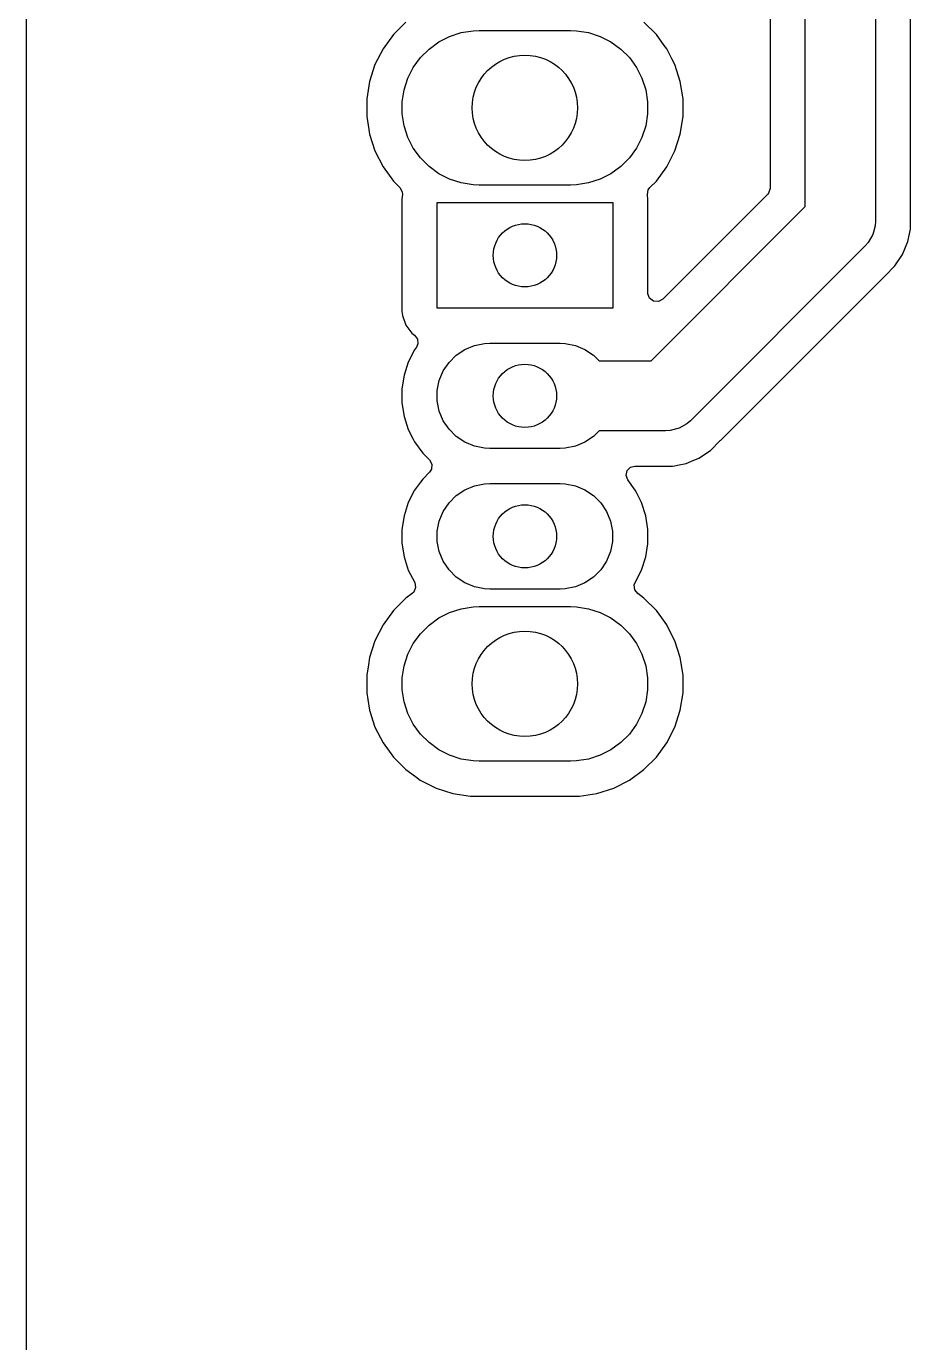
# Model space of a CAD drawing. Extents: x 4.41 to 8.11, y -5.15 to -2.23.
# Drawn here: x 4.414 to 4.91, y -4.168 to -3.43 of the extents above; entities that cross this region are included whole.
import ezdxf

# ---------------------------------------------------------------- set-up
doc = ezdxf.new("R2010")
doc.units = 0
doc.header["$MEASUREMENT"] = 0
doc.layers.add('BLACK', color=7, linetype='CONTINUOUS')

msp = doc.modelspace()

# ---------------------------------------------------------------- linework, layer by layer
at = {"layer": 'BLACK', "linetype": 'CONTINUOUS'}
for p, q in [((4.83104, -2.65561), (4.83104, -3.52076)), ((4.85075, -3.53094), (4.85075, -2.65949)), ((4.89012, -2.66764), (4.89012, -3.53909)), ((4.41439, -3.47063), (4.41439, -2.8279)), ((4.90982, -3.54297), (4.90982, -3.22449)), ((4.62706, -3.42753), (4.62005, -3.43454)), ((4.76735, -3.43454), (4.76034, -3.42753)), ((4.62005, -3.43454), (4.61422, -3.44257)), ((4.62005, -3.43454), (4.62005, -3.43454)), ((4.64548, -3.43867), (4.65154, -3.43558)), ((4.65154, -3.43558), (4.658, -3.43348)), ((4.658, -3.43348), (4.66471, -3.43242)), ((4.66471, -3.43242), (4.66811, -3.43228)), ((4.66811, -3.43228), (4.71929, -3.43228)), ((4.71929, -3.43228), (4.72269, -3.43242)), ((4.72269, -3.43242), (4.7294, -3.43348)), ((4.7294, -3.43348), (4.73586, -3.43558)), ((4.73586, -3.43558), (4.74192, -3.43867)), ((4.77176, -3.44061), (4.76735, -3.43454)), ((4.76735, -3.43454), (4.76735, -3.43454)), ((4.61422, -3.44257), (4.60971, -3.4514)), ((4.63518, -3.44746), (4.63998, -3.44266)), ((4.63998, -3.44266), (4.64548, -3.43867)), ((4.74192, -3.43867), (4.74742, -3.44266)), ((4.74742, -3.44266), (4.75222, -3.44746)), ((4.77318, -3.44257), (4.77176, -3.44061)), ((4.77602, -3.44814), (4.77318, -3.44257)), ((4.60971, -3.4514), (4.60665, -3.46084)), ((4.63118, -3.45296), (4.63518, -3.44746)), ((4.75222, -3.44746), (4.75622, -3.45296)), ((4.77769, -3.4514), (4.77602, -3.44814)), ((4.78075, -3.46084), (4.77769, -3.4514)), ((4.77769, -3.4514), (4.77769, -3.4514)), ((4.77769, -3.4514), (4.77769, -3.4514)), ((4.626, -3.46548), (4.6281, -3.45902)), ((4.6281, -3.45902), (4.63118, -3.45296)), ((4.75622, -3.45296), (4.7593, -3.45902)), ((4.7593, -3.45902), (4.7614, -3.46548)), ((4.60587, -3.46575), (4.6051, -3.47063)), ((4.60665, -3.46084), (4.60587, -3.46575)), ((4.62494, -3.47219), (4.626, -3.46548)), ((4.7614, -3.46548), (4.76246, -3.47219)), ((4.7823, -3.47063), (4.78075, -3.46084)), ((4.41439, -4.06701), (4.41439, -3.47063)), ((4.6051, -3.47063), (4.6051, -3.48055)), ((4.62494, -3.47899), (4.62494, -3.47219)), ((4.76246, -3.47219), (4.76246, -3.47899)), ((4.7823, -3.48055), (4.7823, -3.47063)), ((4.6051, -3.48055), (4.60625, -3.4878)), ((4.626, -3.4857), (4.62494, -3.47899)), ((4.76246, -3.47899), (4.7614, -3.4857)), ((4.78075, -3.49035), (4.7823, -3.48055)), ((4.60625, -3.4878), (4.60665, -3.49035)), ((4.6281, -3.49216), (4.626, -3.4857)), ((4.7614, -3.4857), (4.7593, -3.49216)), ((4.60665, -3.49035), (4.60971, -3.49978)), ((4.63118, -3.49822), (4.6281, -3.49216)), ((4.7593, -3.49216), (4.75622, -3.49822)), ((4.77769, -3.49978), (4.78075, -3.49035)), ((4.60971, -3.49978), (4.61422, -3.50862)), ((4.63518, -3.50372), (4.63118, -3.49822)), ((4.63998, -3.50852), (4.63518, -3.50372)), ((4.75222, -3.50372), (4.74742, -3.50852)), ((4.75622, -3.49822), (4.75222, -3.50372)), ((4.77318, -3.50862), (4.77769, -3.49978)), ((4.61422, -3.50862), (4.62005, -3.51664)), ((4.64548, -3.51252), (4.63998, -3.50852)), ((4.74742, -3.50852), (4.74192, -3.51252)), ((4.76735, -3.51664), (4.77318, -3.50862)), ((4.62005, -3.51664), (4.62005, -3.51664)), ((4.62005, -3.51664), (4.62366, -3.52026)), ((4.65154, -3.5156), (4.64548, -3.51252)), ((4.658, -3.5177), (4.65154, -3.5156)), ((4.66471, -3.51876), (4.658, -3.5177)), ((4.66811, -3.5189), (4.66471, -3.51876)), ((4.72269, -3.51876), (4.71929, -3.5189)), ((4.7294, -3.5177), (4.72269, -3.51876)), ((4.73586, -3.5156), (4.7294, -3.5177)), ((4.74192, -3.51252), (4.73586, -3.5156)), ((4.76374, -3.52026), (4.76735, -3.51664)), ((4.62366, -3.52026), (4.62498, -3.52267)), ((4.62507, -3.52423), (4.62478, -3.52685)), ((4.62498, -3.52267), (4.62507, -3.52423)), ((4.71929, -3.5189), (4.66811, -3.5189)), ((4.76234, -3.52423), (4.76282, -3.52152)), ((4.76237, -3.52451), (4.76234, -3.52423)), ((4.76262, -3.52686), (4.76237, -3.52451)), ((4.76237, -3.52451), (4.76237, -3.52451)), ((4.76282, -3.52152), (4.76374, -3.52026)), ((4.82961, -3.52421), (4.77095, -3.58287)), ((4.83027, -3.5234), (4.82961, -3.52421)), ((4.83104, -3.52076), (4.83027, -3.5234)), ((4.62478, -3.52685), (4.62478, -3.52686)), ((4.62478, -3.52686), (4.62478, -3.58968)), ((4.64449, -3.5878), (4.64449, -3.52874)), ((4.64449, -3.52874), (4.74291, -3.52874)), ((4.74291, -3.52874), (4.74291, -3.5878)), ((4.76262, -3.57942), (4.76262, -3.52686)), ((4.76437, -3.61732), (4.85075, -3.53094)), ((4.89012, -3.53909), (4.88995, -3.54166)), ((4.88862, -3.54663), (4.88605, -3.55108)), ((4.88899, -3.54526), (4.88862, -3.54663)), ((4.88995, -3.54166), (4.88899, -3.54526)), ((4.88995, -3.54166), (4.88995, -3.54166)), ((4.90831, -3.55058), (4.90969, -3.54366)), ((4.90969, -3.54366), (4.90982, -3.54297)), ((4.88435, -3.55301), (4.78644, -3.65093)), ((4.88605, -3.55108), (4.88435, -3.55301)), ((4.88605, -3.55108), (4.88605, -3.55108)), ((4.90534, -3.55775), (4.90831, -3.55058)), ((4.90103, -3.5642), (4.90534, -3.55775)), ((4.80339, -3.66184), (4.89554, -3.56969)), ((4.89554, -3.56969), (4.90103, -3.5642)), ((4.89554, -3.56969), (4.89554, -3.56969)), ((4.76263, -3.57977), (4.76262, -3.57942)), ((4.76359, -3.58234), (4.76263, -3.57977)), ((4.76579, -3.58399), (4.76359, -3.58234)), ((4.76854, -3.58419), (4.76579, -3.58399)), ((4.77095, -3.58287), (4.76854, -3.58419)), ((4.62478, -3.58968), (4.62478, -3.58968)), ((4.62478, -3.58968), (4.62504, -3.59203)), ((4.62504, -3.59203), (4.62702, -3.59734)), ((4.74291, -3.5878), (4.64449, -3.5878)), ((4.62702, -3.59734), (4.62702, -3.59734)), ((4.62702, -3.59734), (4.63041, -3.60187)), ((4.63041, -3.60187), (4.63041, -3.60187)), ((4.63041, -3.60187), (4.63041, -3.60187)), ((4.63041, -3.60187), (4.63192, -3.603)), ((4.63192, -3.603), (4.63357, -3.6052)), ((4.63357, -3.6052), (4.63376, -3.60795)), ((4.63191, -3.6112), (4.62839, -3.61811)), ((4.63294, -3.60978), (4.63191, -3.6112)), ((4.63376, -3.60795), (4.63294, -3.60978)), ((4.65119, -3.61828), (4.65528, -3.61418)), ((4.65528, -3.61418), (4.6601, -3.61097)), ((4.6601, -3.61097), (4.66544, -3.60875)), ((4.66544, -3.60875), (4.67112, -3.60762)), ((4.67112, -3.60762), (4.67402, -3.60748)), ((4.67402, -3.60748), (4.71339, -3.60748)), ((4.71339, -3.60748), (4.71628, -3.60762)), ((4.71628, -3.60762), (4.72196, -3.60875)), ((4.72196, -3.60875), (4.72731, -3.61097)), ((4.72731, -3.61097), (4.73212, -3.61418)), ((4.73212, -3.61418), (4.73526, -3.61732)), ((4.62839, -3.61811), (4.626, -3.62548)), ((4.64797, -3.62309), (4.65119, -3.61828)), ((4.73526, -3.61732), (4.76437, -3.61732)), ((4.626, -3.62548), (4.62478, -3.63313)), ((4.64463, -3.63411), (4.64576, -3.62844)), ((4.64576, -3.62844), (4.64797, -3.62309)), ((4.62478, -3.63313), (4.62478, -3.64088)), ((4.64463, -3.6399), (4.64463, -3.63411)), ((4.62478, -3.64088), (4.626, -3.64854)), ((4.64576, -3.64558), (4.64463, -3.6399)), ((4.626, -3.64854), (4.62839, -3.65591)), ((4.64797, -3.65093), (4.64576, -3.64558)), ((4.65119, -3.65574), (4.64797, -3.65093)), ((4.78644, -3.65093), (4.7845, -3.65262)), ((4.62839, -3.65591), (4.6311, -3.66122)), ((4.65528, -3.65983), (4.65119, -3.65574)), ((4.73526, -3.65669), (4.73212, -3.65983)), ((4.77252, -3.65669), (4.73526, -3.65669)), ((4.77509, -3.65652), (4.77252, -3.65669)), ((4.78005, -3.65519), (4.77509, -3.65652)), ((4.77509, -3.65652), (4.77509, -3.65652)), ((4.7845, -3.65263), (4.78005, -3.65519)), ((4.7845, -3.65262), (4.7845, -3.65263)), ((4.6311, -3.66122), (4.63191, -3.66281)), ((4.63191, -3.66281), (4.63646, -3.66908)), ((4.6601, -3.66305), (4.65528, -3.65983)), ((4.66544, -3.66526), (4.6601, -3.66305)), ((4.67112, -3.66639), (4.66544, -3.66526)), ((4.72196, -3.66526), (4.71628, -3.66639)), ((4.72731, -3.66305), (4.72196, -3.66526)), ((4.73212, -3.65983), (4.72731, -3.66305)), ((4.79763, -3.6676), (4.80312, -3.66212)), ((4.80312, -3.66212), (4.80339, -3.66184)), ((4.80312, -3.66212), (4.80312, -3.66212)), ((4.80339, -3.66184), (4.80339, -3.66184)), ((4.63646, -3.66908), (4.63646, -3.66908)), ((4.63646, -3.66908), (4.64031, -3.67293)), ((4.64031, -3.67293), (4.64163, -3.67534)), ((4.67402, -3.66654), (4.67112, -3.66639)), ((4.71339, -3.66654), (4.67402, -3.66654)), ((4.71628, -3.66639), (4.71339, -3.66654)), ((4.78401, -3.67488), (4.78701, -3.67364)), ((4.78701, -3.67364), (4.79118, -3.67191)), ((4.79118, -3.67191), (4.79763, -3.6676)), ((4.64031, -3.67983), (4.63646, -3.68368)), ((4.64143, -3.67808), (4.64031, -3.67983)), ((4.64163, -3.67534), (4.64143, -3.67808)), ((4.75036, -3.68156), (4.75098, -3.67888)), ((4.75098, -3.67888), (4.75295, -3.67696)), ((4.75295, -3.67696), (4.75523, -3.6764)), ((4.75523, -3.6764), (4.7764, -3.6764)), ((4.7764, -3.6764), (4.77752, -3.67617)), ((4.77752, -3.67617), (4.7802, -3.67564)), ((4.7802, -3.67564), (4.78401, -3.67488)), ((4.63518, -3.68544), (4.63191, -3.68994)), ((4.63646, -3.68368), (4.63518, -3.68544)), ((4.63646, -3.68368), (4.63646, -3.68368)), ((4.63646, -3.68368), (4.63646, -3.68368)), ((4.6601, -3.68971), (4.66544, -3.68749)), ((4.66544, -3.68749), (4.67112, -3.68636)), ((4.67112, -3.68636), (4.67402, -3.68622)), ((4.67402, -3.68622), (4.71339, -3.68622)), ((4.71339, -3.68622), (4.71628, -3.68636)), ((4.71628, -3.68636), (4.72196, -3.68749)), ((4.72196, -3.68749), (4.72731, -3.68971)), ((4.75128, -3.68415), (4.75036, -3.68156)), ((4.75549, -3.68994), (4.75128, -3.68415)), ((4.63191, -3.68994), (4.62839, -3.69685)), ((4.65119, -3.69702), (4.65528, -3.69292)), ((4.65528, -3.69292), (4.6601, -3.68971)), ((4.72731, -3.68971), (4.73212, -3.69292)), ((4.73212, -3.69292), (4.73621, -3.69702)), ((4.75617, -3.69127), (4.75549, -3.68994)), ((4.75901, -3.69685), (4.75617, -3.69127)), ((4.62839, -3.69685), (4.626, -3.70422)), ((4.64576, -3.70718), (4.64797, -3.70183)), ((4.64797, -3.70183), (4.65119, -3.69702)), ((4.73621, -3.69702), (4.73943, -3.70183)), ((4.73943, -3.70183), (4.74164, -3.70718)), ((4.76141, -3.70422), (4.75901, -3.69685)), ((4.626, -3.70422), (4.62478, -3.71187)), ((4.64463, -3.71285), (4.64576, -3.70718)), ((4.74164, -3.70718), (4.74277, -3.71285)), ((4.76262, -3.71187), (4.76141, -3.70422)), ((4.62478, -3.71187), (4.62478, -3.71962)), ((4.64463, -3.71864), (4.64463, -3.71285)), ((4.74277, -3.71285), (4.74277, -3.71864)), ((4.76262, -3.71962), (4.76262, -3.71187)), ((4.62478, -3.71962), (4.626, -3.72728)), ((4.64576, -3.72432), (4.64463, -3.71864)), ((4.64797, -3.72967), (4.64576, -3.72432)), ((4.74164, -3.72432), (4.73943, -3.72967)), ((4.74277, -3.71864), (4.74164, -3.72432)), ((4.76141, -3.72728), (4.76257, -3.71993)), ((4.76257, -3.71993), (4.76262, -3.71962)), ((4.626, -3.72728), (4.62839, -3.73465)), ((4.65119, -3.73448), (4.64797, -3.72967)), ((4.73943, -3.72967), (4.73621, -3.73448)), ((4.75901, -3.73465), (4.76141, -3.72728)), ((4.62839, -3.73465), (4.63198, -3.7417)), ((4.65528, -3.73857), (4.65119, -3.73448)), ((4.6601, -3.74179), (4.65528, -3.73857)), ((4.73212, -3.73857), (4.72731, -3.74179)), ((4.73621, -3.73448), (4.73212, -3.73857)), ((4.75549, -3.74155), (4.75901, -3.73465)), ((4.63146, -3.74695), (4.6305, -3.74786)), ((4.63249, -3.7444), (4.63146, -3.74695)), ((4.63198, -3.7417), (4.63249, -3.7444)), ((4.66544, -3.744), (4.6601, -3.74179)), ((4.67112, -3.74513), (4.66544, -3.744)), ((4.67402, -3.74528), (4.67112, -3.74513)), ((4.71339, -3.74528), (4.67402, -3.74528)), ((4.71628, -3.74513), (4.71339, -3.74528)), ((4.72196, -3.744), (4.71628, -3.74513)), ((4.72731, -3.74179), (4.72196, -3.744)), ((4.75498, -3.74294), (4.75542, -3.7417)), ((4.75522, -3.74568), (4.75498, -3.74294)), ((4.7569, -3.74786), (4.75522, -3.74568)), ((4.75542, -3.7417), (4.75549, -3.74155)), ((4.75549, -3.74155), (4.75549, -3.74155)), ((4.62706, -3.75036), (4.62005, -3.75738)), ((4.6305, -3.74786), (4.62706, -3.75036)), ((4.62706, -3.75036), (4.62706, -3.75036)), ((4.76034, -3.75036), (4.7569, -3.74786)), ((4.76735, -3.75738), (4.76034, -3.75036)), ((4.76034, -3.75036), (4.76034, -3.75036)), ((4.62005, -3.75738), (4.61422, -3.7654)), ((4.62005, -3.75738), (4.62005, -3.75738)), ((4.63998, -3.76549), (4.64548, -3.7615)), ((4.64548, -3.7615), (4.65154, -3.75841)), ((4.65154, -3.75841), (4.658, -3.75631)), ((4.658, -3.75631), (4.66471, -3.75525)), ((4.66471, -3.75525), (4.66811, -3.75512)), ((4.66811, -3.75512), (4.71929, -3.75512)), ((4.71929, -3.75512), (4.72269, -3.75525)), ((4.72269, -3.75525), (4.7294, -3.75631)), ((4.7294, -3.75631), (4.73586, -3.75841)), ((4.73586, -3.75841), (4.74192, -3.7615)), ((4.74192, -3.7615), (4.74742, -3.76549)), ((4.77035, -3.7615), (4.76735, -3.75738)), ((4.76735, -3.75738), (4.76735, -3.75738)), ((4.77318, -3.7654), (4.77035, -3.7615)), ((4.61422, -3.7654), (4.60971, -3.77424)), ((4.63518, -3.7703), (4.63998, -3.76549)), ((4.74742, -3.76549), (4.75222, -3.7703)), ((4.77383, -3.76667), (4.77318, -3.7654)), ((4.77769, -3.77424), (4.77383, -3.76667)), ((4.60971, -3.77424), (4.60665, -3.78367)), ((4.6281, -3.78185), (4.63118, -3.7758)), ((4.63118, -3.7758), (4.63518, -3.7703)), ((4.75222, -3.7703), (4.75622, -3.7758)), ((4.75622, -3.7758), (4.7593, -3.78185)), ((4.78075, -3.78367), (4.77769, -3.77424)), ((4.77769, -3.77424), (4.77769, -3.77424)), ((4.77769, -3.77424), (4.77769, -3.77424)), ((4.60665, -3.78367), (4.60599, -3.78782)), ((4.626, -3.78832), (4.6281, -3.78185)), ((4.7593, -3.78185), (4.7614, -3.78832)), ((4.7823, -3.79347), (4.78075, -3.78367)), ((4.60599, -3.78782), (4.6051, -3.79347)), ((4.62494, -3.79503), (4.626, -3.78832)), ((4.7614, -3.78832), (4.76246, -3.79503)), ((4.6051, -3.79347), (4.6051, -3.80338)), ((4.62494, -3.80182), (4.62494, -3.79503)), ((4.76246, -3.79503), (4.76246, -3.80182)), ((4.7823, -3.80338), (4.7823, -3.79347)), ((4.6051, -3.80338), (4.6057, -3.80721)), ((4.626, -3.80854), (4.62494, -3.80182)), ((4.76246, -3.80182), (4.7614, -3.80854)), ((4.78075, -3.81318), (4.7823, -3.80338)), ((4.6057, -3.80721), (4.60665, -3.81318)), ((4.60665, -3.81318), (4.60971, -3.82261)), ((4.6281, -3.815), (4.626, -3.80854)), ((4.7614, -3.80854), (4.7593, -3.815)), ((4.77769, -3.82261), (4.78075, -3.81318)), ((4.63118, -3.82105), (4.6281, -3.815)), ((4.63518, -3.82655), (4.63118, -3.82105)), ((4.75622, -3.82105), (4.75222, -3.82655)), ((4.7593, -3.815), (4.75622, -3.82105)), ((4.60971, -3.82261), (4.61422, -3.83145)), ((4.63998, -3.83136), (4.63518, -3.82655)), ((4.75222, -3.82655), (4.74742, -3.83136)), ((4.77318, -3.83145), (4.77769, -3.82261)), ((4.61422, -3.83145), (4.62005, -3.83947)), ((4.64548, -3.83535), (4.63998, -3.83136)), ((4.65154, -3.83844), (4.64548, -3.83535)), ((4.74192, -3.83535), (4.73586, -3.83844)), ((4.74742, -3.83136), (4.74192, -3.83535)), ((4.76735, -3.83947), (4.77318, -3.83145)), ((4.62005, -3.83947), (4.62005, -3.83947)), ((4.62005, -3.83947), (4.62706, -3.84649)), ((4.658, -3.84054), (4.65154, -3.83844)), ((4.66471, -3.8416), (4.658, -3.84054)), ((4.66811, -3.84173), (4.66471, -3.8416)), ((4.71929, -3.84173), (4.66811, -3.84173)), ((4.72269, -3.8416), (4.71929, -3.84173)), ((4.7294, -3.84054), (4.72269, -3.8416)), ((4.73586, -3.83844), (4.7294, -3.84054)), ((4.76034, -3.84649), (4.76735, -3.83947)), ((4.62706, -3.84649), (4.62706, -3.84649)), ((4.62706, -3.84649), (4.63243, -3.85039)), ((4.63243, -3.85039), (4.63508, -3.85232)), ((4.75232, -3.85232), (4.76034, -3.84649)), ((4.63508, -3.85232), (4.64072, -3.85519)), ((4.64072, -3.85519), (4.64392, -3.85682)), ((4.64392, -3.85682), (4.64392, -3.85682)), ((4.64392, -3.85682), (4.64392, -3.85682)), ((4.64392, -3.85682), (4.65335, -3.85989)), ((4.73405, -3.85989), (4.74348, -3.85682)), ((4.74348, -3.85682), (4.75232, -3.85232)), ((4.65335, -3.85989), (4.66315, -3.86144)), ((4.66315, -3.86144), (4.66315, -3.86144)), ((4.66315, -3.86144), (4.72425, -3.86144)), ((4.72425, -3.86144), (4.73405, -3.85989)), ((4.72425, -3.86144), (4.72425, -3.86144)), ((4.41439, -4.28592), (4.41439, -4.06701))]:
    msp.add_line(p, q, dxfattribs=at)
at = {"layer": 'BLACK'}
for centre, radius in [((4.6937, -3.47559), 0.02953), ((4.6937, -3.55827), 0.01772), ((4.6937, -3.63701), 0.01772), ((4.6937, -3.71575), 0.01772), ((4.6937, -3.79843), 0.02953)]:
    msp.add_circle(centre, radius, dxfattribs=at)
at = {"layer": 'WHITE'}
for centre, radius in [((4.6937, -3.47559), 0.02953), ((4.6937, -3.55827), 0.01772), ((4.6937, -3.63701), 0.01772), ((4.6937, -3.71575), 0.01772), ((4.6937, -3.79843), 0.02953)]:
    msp.add_circle(centre, radius, dxfattribs=at)

doc.saveas('drawing.dxf')
